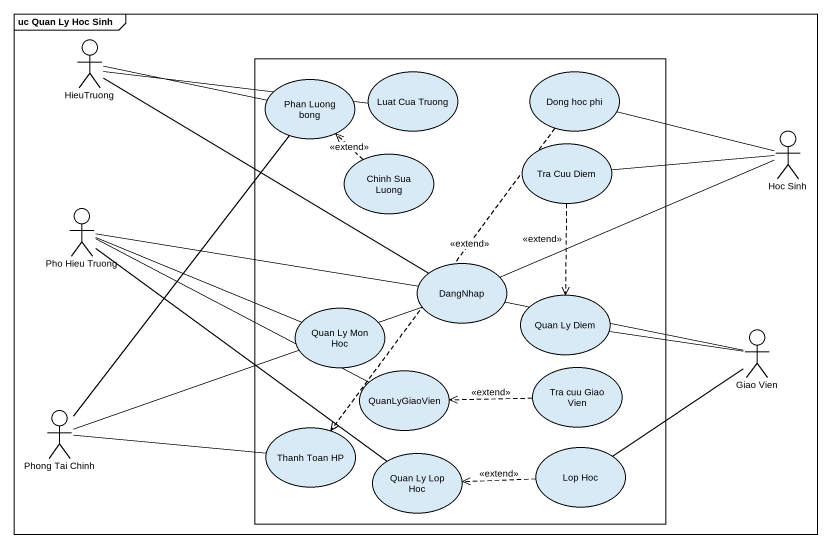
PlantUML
@startuml
mainframe uc Quan Ly Hoc Sinh
actor HieuTruong
rectangle " " as rectangle1 {
  usecase "Phan Luong bong" as Phan_Luong_bong
  usecase "Luat Cua Truong" as Luat_Cua_Truong
  usecase "Dong hoc phi" as Dong_hoc_phi
  usecase "Chinh Sua Luong" as Chinh_Sua_Luong
  usecase "Tra Cuu Diem" as Tra_Cuu_Diem
  usecase DangNhap
  usecase "Quan Ly Mon Hoc" as Quan_Ly_Mon_Hoc
  usecase "Quan Ly Diem" as Quan_Ly_Diem
  usecase QuanLyGiaoVien
  usecase "Tra cuu Giao Vien" as Tra_cuu_Giao_Vien
  usecase "Thanh Toan HP" as Thanh_Toan_HP
  usecase "Quan Ly Lop Hoc" as Quan_Ly_Lop_Hoc
  usecase "Lop Hoc" as Lop_Hoc
}
actor "Hoc Sinh" as Hoc_Sinh
actor "Pho Hieu Truong" as Pho_Hieu_Truong
actor "Giao Vien" as Giao_Vien
actor "Phong Tai Chinh" as Phong_Tai_Chinh
HieuTruong -right- Phan_Luong_bong
HieuTruong -right- Luat_Cua_Truong
HieuTruong -right- DangNhap
Dong_hoc_phi ..> Thanh_Toan_HP : <<extend>>
Chinh_Sua_Luong .up.> Phan_Luong_bong : <<extend>>
Tra_Cuu_Diem ..> Quan_Ly_Diem : <<extend>>
Hoc_Sinh -left- Dong_hoc_phi
Hoc_Sinh -left- Tra_Cuu_Diem
Hoc_Sinh -left- DangNhap
Pho_Hieu_Truong -right- DangNhap
Pho_Hieu_Truong -right- Quan_Ly_Mon_Hoc
Pho_Hieu_Truong -right- QuanLyGiaoVien
Giao_Vien -left- DangNhap
Giao_Vien -left- Quan_Ly_Diem
Giao_Vien -- Lop_Hoc
Tra_cuu_Giao_Vien .left.> QuanLyGiaoVien : <<extend>>
Phong_Tai_Chinh -up- Phan_Luong_bong
Phong_Tai_Chinh -right- DangNhap
Phong_Tai_Chinh -right- Thanh_Toan_HP
Quan_Ly_Lop_Hoc -up- Pho_Hieu_Truong
Lop_Hoc .left.> Quan_Ly_Lop_Hoc : <<extend>>
@enduml
